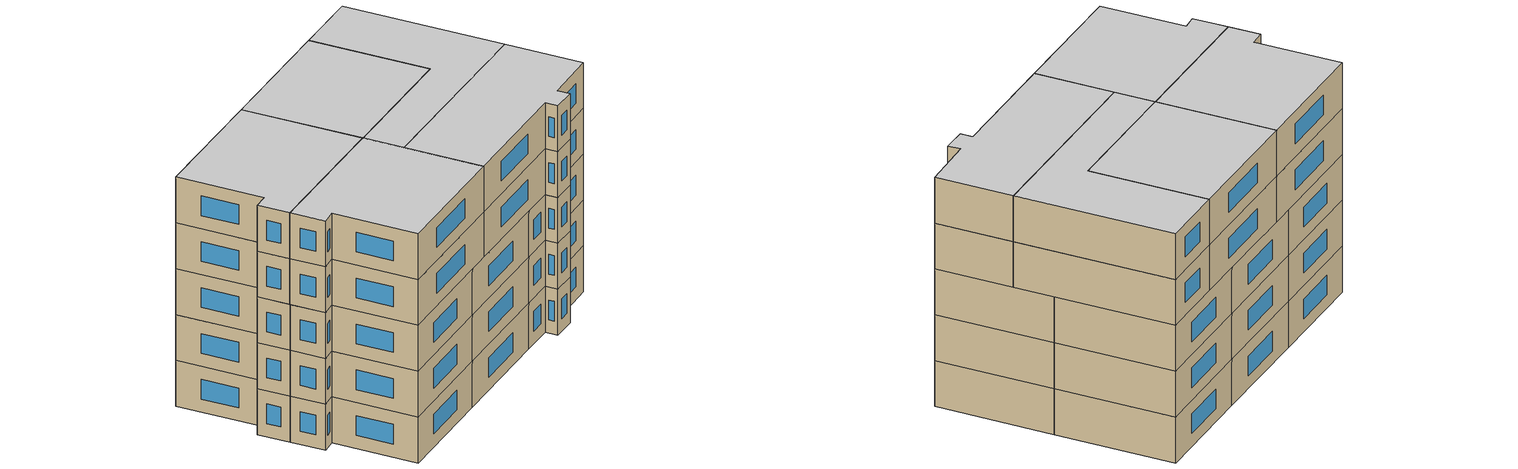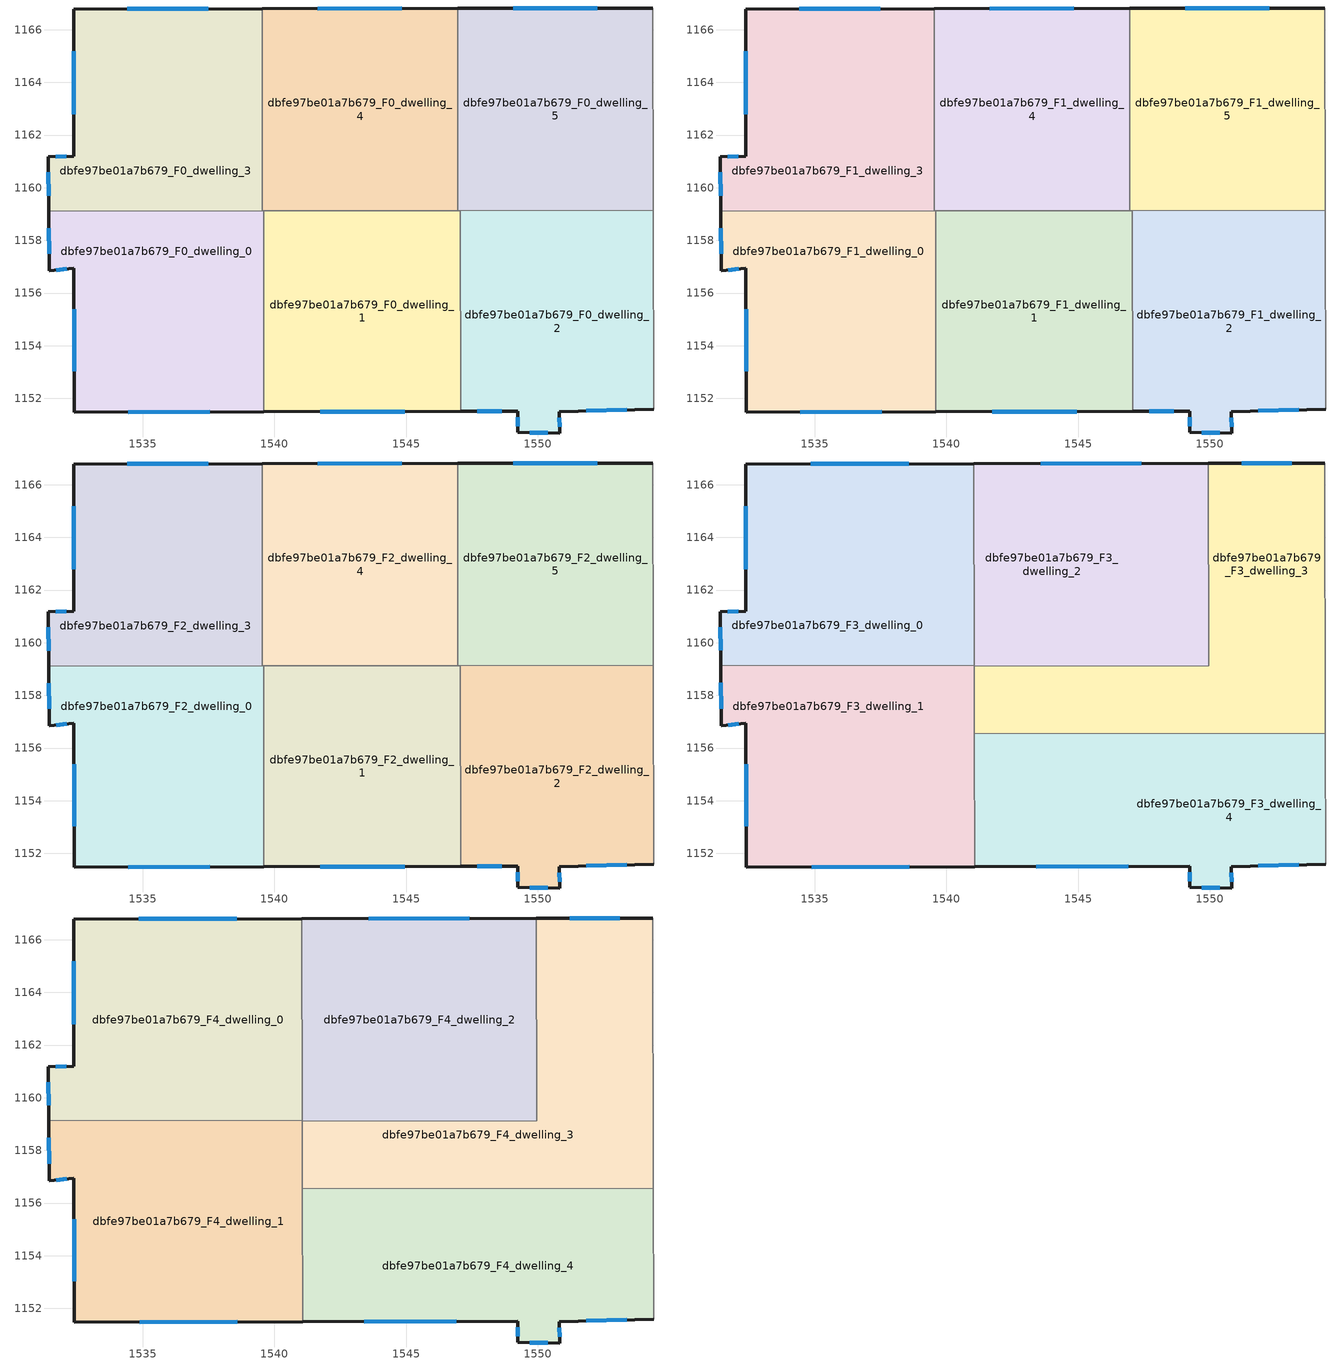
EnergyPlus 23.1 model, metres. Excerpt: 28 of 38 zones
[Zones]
dbfe97be01a7b679_F0_dwelling_0
 floor ground (EU_floor_Construction): 1539.59,1159.12 1539.6,1151.49 1532.41,1151.48 1532.4,1156.94 1531.46,1156.85 1531.44,1159.1 z0
 wall outside (EU_wall_Construction): 1531.44,1159.1 1531.46,1156.85 1532.4,1156.94 1532.41,1151.48 1539.6,1151.49 z0:3
 wall to dbfe97be01a7b679_F0_dwelling_1 (EU_wall_Construction): 1539.6,1151.49 1539.59,1159.12 z0:3
 wall to dbfe97be01a7b679_F0_dwelling_3 (EU_wall_Construction): 1539.55,1159.12 1531.44,1159.1 z0:3
 wall to dbfe97be01a7b679_F0_dwelling_4 (EU_wall_Construction): 1539.59,1159.12 1539.55,1159.12 z0:3
 window (EU_Window_Construction): 1531.45,1158.46 1531.46,1157.49 / 1534.46,1151.48 1537.55,1151.49 / 1532.4,1155.38 1532.4,1153.04 / 1531.73,1156.88 1532.13,1156.91 z0.86:2.14
dbfe97be01a7b679_F0_dwelling_1
 floor ground (EU_floor_Construction): 1547.07,1159.13 1547.08,1151.51 1539.6,1151.49 1539.59,1159.12 z0
 wall outside (EU_wall_Construction): 1539.6,1151.49 1547.08,1151.51 z0:3
 wall to dbfe97be01a7b679_F0_dwelling_2 (EU_wall_Construction): 1547.08,1151.51 1547.07,1159.13 z0:3
 wall to dbfe97be01a7b679_F0_dwelling_4 (EU_wall_Construction): 1546.97,1159.13 1539.59,1159.12 z0:3
 wall to dbfe97be01a7b679_F0_dwelling_5 (EU_wall_Construction): 1547.07,1159.13 1546.97,1159.13 z0:3
 window (EU_Window_Construction): 1541.74,1151.5 1544.94,1151.5 z0.86:2.14
dbfe97be01a7b679_F0_dwelling_2
 floor ground (EU_floor_Construction): 1554.39,1159.14 1554.4,1151.59 1550.81,1151.5 1550.83,1150.69 1549.25,1150.71 1549.24,1151.51 1547.08,1151.51 1547.07,1159.13 z0
 wall outside (EU_wall_Construction): 1547.08,1151.51 1549.24,1151.51 1549.25,1150.71 1550.83,1150.69 1550.81,1151.5 1554.4,1151.59 z0:3
 wall adiabatic (EU_wall_Construction): 1554.4,1151.59 1554.39,1159.14 z0:3
 wall to dbfe97be01a7b679_F0_dwelling_5 (EU_wall_Construction): 1554.39,1159.14 1547.07,1159.13 z0:3
 window (EU_Window_Construction): 1549.25,1151.29 1549.25,1150.94 / 1547.7,1151.51 1548.63,1151.51 / 1551.83,1151.53 1553.37,1151.57 / 1550.83,1150.92 1550.82,1151.27 / 1549.7,1150.71 1550.38,1150.7 z0.86:2.14
dbfe97be01a7b679_F0_dwelling_3
 floor ground (EU_floor_Construction): 1539.54,1166.79 1539.55,1159.12 1531.44,1159.1 1531.42,1161.17 1532.39,1161.2 1532.38,1166.78 z0
 wall outside (EU_wall_Construction): 1539.54,1166.79 1532.38,1166.78 1532.39,1161.2 1531.42,1161.17 1531.44,1159.1 z0:3
 wall to dbfe97be01a7b679_F0_dwelling_4 (EU_wall_Construction): 1539.55,1159.12 1539.54,1166.79 z0:3
 window (EU_Window_Construction): 1532.38,1165.19 1532.39,1162.79 / 1537.49,1166.79 1534.42,1166.78 / 1531.43,1160.58 1531.43,1159.69 / 1532.11,1161.19 1531.7,1161.18 z0.86:2.14
dbfe97be01a7b679_F0_dwelling_4
 floor ground (EU_floor_Construction): 1546.96,1166.81 1546.97,1159.13 1539.55,1159.12 1539.54,1166.79 z0
 wall outside (EU_wall_Construction): 1546.96,1166.81 1539.54,1166.79 z0:3
 wall to dbfe97be01a7b679_F0_dwelling_5 (EU_wall_Construction): 1546.97,1159.13 1546.96,1166.81 z0:3
 window (EU_Window_Construction): 1544.84,1166.8 1541.66,1166.8 z0.86:2.14
dbfe97be01a7b679_F0_dwelling_5
 floor ground (EU_floor_Construction): 1554.37,1166.82 1554.39,1159.14 1546.97,1159.13 1546.96,1166.81 z0
 wall outside (EU_wall_Construction): 1554.37,1166.82 1546.96,1166.81 z0:3
 wall adiabatic (EU_wall_Construction): 1554.39,1159.14 1554.37,1166.82 z0:3
 window (EU_Window_Construction): 1552.25,1166.82 1549.07,1166.81 z0.86:2.14
dbfe97be01a7b679_F1_dwelling_0
 floor to dbfe97be01a7b679_F0_dwelling_0 (EU_floor_Construction): 1539.59,1159.12 1539.6,1151.49 1532.41,1151.48 1532.4,1156.94 1531.46,1156.85 1531.44,1159.1 z3
 wall outside (EU_wall_Construction): 1531.44,1159.1 1531.46,1156.85 1532.4,1156.94 1532.41,1151.48 1539.6,1151.49 z3:6
 wall to dbfe97be01a7b679_F1_dwelling_1 (EU_wall_Construction): 1539.6,1151.49 1539.59,1159.12 z3:6
 wall to dbfe97be01a7b679_F1_dwelling_3 (EU_wall_Construction): 1539.55,1159.12 1531.44,1159.1 z3:6
 wall to dbfe97be01a7b679_F1_dwelling_4 (EU_wall_Construction): 1539.59,1159.12 1539.55,1159.12 z3:6
 window (EU_Window_Construction): 1531.45,1158.46 1531.46,1157.49 / 1534.46,1151.48 1537.55,1151.49 / 1532.4,1155.38 1532.4,1153.04 / 1531.73,1156.88 1532.13,1156.91 z3.86:5.14
dbfe97be01a7b679_F1_dwelling_1
 floor to dbfe97be01a7b679_F0_dwelling_1 (EU_floor_Construction): 1547.07,1159.13 1547.08,1151.51 1539.6,1151.49 1539.59,1159.12 z3
 wall outside (EU_wall_Construction): 1539.6,1151.49 1547.08,1151.51 z3:6
 wall to dbfe97be01a7b679_F1_dwelling_2 (EU_wall_Construction): 1547.08,1151.51 1547.07,1159.13 z3:6
 wall to dbfe97be01a7b679_F1_dwelling_4 (EU_wall_Construction): 1546.97,1159.13 1539.59,1159.12 z3:6
 wall to dbfe97be01a7b679_F1_dwelling_5 (EU_wall_Construction): 1547.07,1159.13 1546.97,1159.13 z3:6
 window (EU_Window_Construction): 1541.74,1151.5 1544.94,1151.5 z3.86:5.14
dbfe97be01a7b679_F1_dwelling_2
 floor to dbfe97be01a7b679_F0_dwelling_2 (EU_floor_Construction): 1554.39,1159.14 1554.4,1151.59 1550.81,1151.5 1550.83,1150.69 1549.25,1150.71 1549.24,1151.51 1547.08,1151.51 1547.07,1159.13 z3
 wall outside (EU_wall_Construction): 1547.08,1151.51 1549.24,1151.51 1549.25,1150.71 1550.83,1150.69 1550.81,1151.5 1554.4,1151.59 z3:6
 wall adiabatic (EU_wall_Construction): 1554.4,1151.59 1554.39,1159.14 z3:6
 wall to dbfe97be01a7b679_F1_dwelling_5 (EU_wall_Construction): 1554.39,1159.14 1547.07,1159.13 z3:6
 window (EU_Window_Construction): 1549.25,1151.29 1549.25,1150.94 / 1547.7,1151.51 1548.63,1151.51 / 1551.83,1151.53 1553.37,1151.57 / 1550.83,1150.92 1550.82,1151.27 / 1549.7,1150.71 1550.38,1150.7 z3.86:5.14
dbfe97be01a7b679_F1_dwelling_3
 floor to dbfe97be01a7b679_F0_dwelling_3 (EU_floor_Construction): 1539.54,1166.79 1539.55,1159.12 1531.44,1159.1 1531.42,1161.17 1532.39,1161.2 1532.38,1166.78 z3
 wall outside (EU_wall_Construction): 1539.54,1166.79 1532.38,1166.78 1532.39,1161.2 1531.42,1161.17 1531.44,1159.1 z3:6
 wall to dbfe97be01a7b679_F1_dwelling_4 (EU_wall_Construction): 1539.55,1159.12 1539.54,1166.79 z3:6
 window (EU_Window_Construction): 1532.38,1165.19 1532.39,1162.79 / 1537.49,1166.79 1534.42,1166.78 / 1531.43,1160.58 1531.43,1159.69 / 1532.11,1161.19 1531.7,1161.18 z3.86:5.14
dbfe97be01a7b679_F1_dwelling_4
 floor to dbfe97be01a7b679_F0_dwelling_4 (EU_floor_Construction): 1546.96,1166.81 1546.97,1159.13 1539.55,1159.12 1539.54,1166.79 z3
 wall outside (EU_wall_Construction): 1546.96,1166.81 1539.54,1166.79 z3:6
 wall to dbfe97be01a7b679_F1_dwelling_5 (EU_wall_Construction): 1546.97,1159.13 1546.96,1166.81 z3:6
 window (EU_Window_Construction): 1544.84,1166.8 1541.66,1166.8 z3.86:5.14
dbfe97be01a7b679_F1_dwelling_5
 floor to dbfe97be01a7b679_F0_dwelling_5 (EU_floor_Construction): 1554.37,1166.82 1554.39,1159.14 1546.97,1159.13 1546.96,1166.81 z3
 wall outside (EU_wall_Construction): 1554.37,1166.82 1546.96,1166.81 z3:6
 wall adiabatic (EU_wall_Construction): 1554.39,1159.14 1554.37,1166.82 z3:6
 window (EU_Window_Construction): 1552.25,1166.82 1549.07,1166.81 z3.86:5.14
dbfe97be01a7b679_F2_dwelling_0
 floor to dbfe97be01a7b679_F1_dwelling_0 (EU_floor_Construction): 1539.59,1159.12 1539.6,1151.49 1532.41,1151.48 1532.4,1156.94 1531.46,1156.85 1531.44,1159.1 z6
 wall outside (EU_wall_Construction): 1531.44,1159.1 1531.46,1156.85 1532.4,1156.94 1532.41,1151.48 1539.6,1151.49 z6:9
 wall to dbfe97be01a7b679_F2_dwelling_1 (EU_wall_Construction): 1539.6,1151.49 1539.59,1159.12 z6:9
 wall to dbfe97be01a7b679_F2_dwelling_3 (EU_wall_Construction): 1539.55,1159.12 1531.44,1159.1 z6:9
 wall to dbfe97be01a7b679_F2_dwelling_4 (EU_wall_Construction): 1539.59,1159.12 1539.55,1159.12 z6:9
 window (EU_Window_Construction): 1531.45,1158.46 1531.46,1157.49 / 1534.46,1151.48 1537.55,1151.49 / 1532.4,1155.38 1532.4,1153.04 / 1531.73,1156.88 1532.13,1156.91 z6.86:8.14
dbfe97be01a7b679_F2_dwelling_1
 floor to dbfe97be01a7b679_F1_dwelling_1 (EU_floor_Construction): 1547.07,1159.13 1547.08,1151.51 1539.6,1151.49 1539.59,1159.12 z6
 wall outside (EU_wall_Construction): 1539.6,1151.49 1547.08,1151.51 z6:9
 wall to dbfe97be01a7b679_F2_dwelling_2 (EU_wall_Construction): 1547.08,1151.51 1547.07,1159.13 z6:9
 wall to dbfe97be01a7b679_F2_dwelling_4 (EU_wall_Construction): 1546.97,1159.13 1539.59,1159.12 z6:9
 wall to dbfe97be01a7b679_F2_dwelling_5 (EU_wall_Construction): 1547.07,1159.13 1546.97,1159.13 z6:9
 window (EU_Window_Construction): 1541.74,1151.5 1544.94,1151.5 z6.86:8.14
dbfe97be01a7b679_F2_dwelling_2
 floor to dbfe97be01a7b679_F1_dwelling_2 (EU_floor_Construction): 1554.39,1159.14 1554.4,1151.59 1550.81,1151.5 1550.83,1150.69 1549.25,1150.71 1549.24,1151.51 1547.08,1151.51 1547.07,1159.13 z6
 wall outside (EU_wall_Construction): 1547.08,1151.51 1549.24,1151.51 1549.25,1150.71 1550.83,1150.69 1550.81,1151.5 1554.4,1151.59 z6:9
 wall adiabatic (EU_wall_Construction): 1554.4,1151.59 1554.39,1159.14 z6:9
 wall to dbfe97be01a7b679_F2_dwelling_5 (EU_wall_Construction): 1554.39,1159.14 1547.07,1159.13 z6:9
 window (EU_Window_Construction): 1549.25,1151.29 1549.25,1150.94 / 1547.7,1151.51 1548.63,1151.51 / 1551.83,1151.53 1553.37,1151.57 / 1550.83,1150.92 1550.82,1151.27 / 1549.7,1150.71 1550.38,1150.7 z6.86:8.14
dbfe97be01a7b679_F2_dwelling_3
 floor to dbfe97be01a7b679_F1_dwelling_3 (EU_floor_Construction): 1539.54,1166.79 1539.55,1159.12 1531.44,1159.1 1531.42,1161.17 1532.39,1161.2 1532.38,1166.78 z6
 wall outside (EU_wall_Construction): 1539.54,1166.79 1532.38,1166.78 1532.39,1161.2 1531.42,1161.17 1531.44,1159.1 z6:9
 wall to dbfe97be01a7b679_F2_dwelling_4 (EU_wall_Construction): 1539.55,1159.12 1539.54,1166.79 z6:9
 window (EU_Window_Construction): 1532.38,1165.19 1532.39,1162.79 / 1537.49,1166.79 1534.42,1166.78 / 1531.43,1160.58 1531.43,1159.69 / 1532.11,1161.19 1531.7,1161.18 z6.86:8.14
dbfe97be01a7b679_F2_dwelling_4
 floor to dbfe97be01a7b679_F1_dwelling_4 (EU_floor_Construction): 1546.96,1166.81 1546.97,1159.13 1539.55,1159.12 1539.54,1166.79 z6
 wall outside (EU_wall_Construction): 1546.96,1166.81 1539.54,1166.79 z6:9
 wall to dbfe97be01a7b679_F2_dwelling_5 (EU_wall_Construction): 1546.97,1159.13 1546.96,1166.81 z6:9
 window (EU_Window_Construction): 1544.84,1166.8 1541.66,1166.8 z6.86:8.14
 ceiling adiabatic (EU_roof_Construction): 1541.06,1159.14 1541.05,1166.8 1539.54,1166.79 1539.55,1159.14 z9
dbfe97be01a7b679_F2_dwelling_5
 floor to dbfe97be01a7b679_F1_dwelling_5 (EU_floor_Construction): 1554.37,1166.82 1554.39,1159.14 1546.97,1159.13 1546.96,1166.81 z6
 wall outside (EU_wall_Construction): 1554.37,1166.82 1546.96,1166.81 z6:9
 wall adiabatic (EU_wall_Construction): 1554.39,1159.14 1554.37,1166.82 z6:9
 window (EU_Window_Construction): 1552.25,1166.82 1549.07,1166.81 z6.86:8.14
dbfe97be01a7b679_F3_dwelling_0
 floor to dbfe97be01a7b679_F2_dwelling_3 (EU_floor_Construction): 1539.54,1166.79 1539.55,1159.14 1531.44,1159.12 1531.42,1161.17 1532.39,1161.2 1532.38,1166.78 z9
 floor adiabatic (EU_floor_Construction): 1541.05,1166.8 1541.06,1159.14 1539.55,1159.14 1539.54,1166.79 z9
 wall outside (EU_wall_Construction): 1541.05,1166.8 1532.38,1166.78 1532.39,1161.2 1531.42,1161.17 1531.44,1159.12 z9:12
 wall to dbfe97be01a7b679_F3_dwelling_1 (EU_wall_Construction): 1531.44,1159.12 1541.06,1159.14 z9:12
 wall to dbfe97be01a7b679_F3_dwelling_2 (EU_wall_Construction): 1541.06,1159.14 1541.05,1166.8 z9:12
 window (EU_Window_Construction): 1532.38,1165.19 1532.39,1162.79 / 1538.57,1166.79 1534.85,1166.79 / 1531.43,1160.58 1531.43,1159.71 / 1532.11,1161.19 1531.7,1161.18 z9.86:11.14
dbfe97be01a7b679_F3_dwelling_1
 floor to dbfe97be01a7b679_F2_dwelling_0 (EU_floor_Construction): 1539.59,1159.12 1539.6,1151.49 1532.41,1151.48 1532.4,1156.94 1531.46,1156.85 1531.44,1159.1 z9
 floor to dbfe97be01a7b679_F2_dwelling_1 (EU_floor_Construction): 1541.06,1159.12 1541.07,1151.5 1539.6,1151.49 1539.59,1159.12 z9
 floor to dbfe97be01a7b679_F2_dwelling_3 (EU_floor_Construction): 1539.55,1159.14 1539.55,1159.12 1531.44,1159.1 1531.44,1159.12 z9
 floor to dbfe97be01a7b679_F2_dwelling_4 (EU_floor_Construction): 1541.06,1159.14 1541.06,1159.12 1539.55,1159.12 1539.55,1159.14 z9
 wall outside (EU_wall_Construction): 1531.44,1159.12 1531.46,1156.85 1532.4,1156.94 1532.41,1151.48 1541.07,1151.5 z9:12
 wall to dbfe97be01a7b679_F3_dwelling_4 (EU_wall_Construction): 1541.07,1151.5 1541.06,1156.54 z9:12
 wall to dbfe97be01a7b679_F3_dwelling_3 (EU_wall_Construction): 1541.06,1156.54 1541.06,1159.11 z9:12
 wall to dbfe97be01a7b679_F3_dwelling_2 (EU_wall_Construction): 1541.06,1159.11 1541.06,1159.14 z9:12
 window (EU_Window_Construction): 1534.88,1151.48 1538.6,1151.49 / 1532.4,1155.38 1532.4,1153.04 / 1531.73,1156.88 1532.13,1156.91 / 1531.45,1158.47 1531.46,1157.5 z9.86:11.14
dbfe97be01a7b679_F3_dwelling_2
 floor to dbfe97be01a7b679_F2_dwelling_4 (EU_floor_Construction): 1546.96,1166.81 1546.97,1159.13 1541.06,1159.12 1541.05,1166.8 z9
 floor to dbfe97be01a7b679_F2_dwelling_5 (EU_floor_Construction): 1549.94,1166.81 1549.96,1159.13 1546.97,1159.13 1546.96,1166.81 z9
 wall outside (EU_wall_Construction): 1549.94,1166.81 1541.05,1166.8 z9:12
 wall to dbfe97be01a7b679_F3_dwelling_3 (EU_wall_Construction): 1541.06,1159.11 1549.96,1159.13 1549.94,1166.81 z9:12
 window (EU_Window_Construction): 1547.4,1166.81 1543.59,1166.8 z9.86:11.14
dbfe97be01a7b679_F3_dwelling_3
 floor to dbfe97be01a7b679_F2_dwelling_5 (EU_floor_Construction): 1554.37,1166.82 1554.39,1159.14 1549.96,1159.13 1549.94,1166.81 z9
 floor to dbfe97be01a7b679_F2_dwelling_2 (EU_floor_Construction): 1554.39,1159.14 1554.39,1156.56 1547.07,1156.55 1547.07,1159.13 z9
 floor to dbfe97be01a7b679_F2_dwelling_1 (EU_floor_Construction): 1547.07,1159.13 1547.07,1156.55 1541.07,1156.54 1541.06,1159.11 z9
 wall outside (EU_wall_Construction): 1554.37,1166.82 1549.94,1166.81 z9:12
 wall adiabatic (EU_wall_Construction): 1554.39,1156.56 1554.37,1166.82 z9:12
 wall to dbfe97be01a7b679_F3_dwelling_4 (EU_wall_Construction): 1541.07,1156.54 1554.39,1156.56 z9:12
 window (EU_Window_Construction): 1553.11,1166.82 1551.21,1166.82 z9.86:11.14
dbfe97be01a7b679_F3_dwelling_4
 floor to dbfe97be01a7b679_F2_dwelling_1 (EU_floor_Construction): 1547.07,1156.55 1547.08,1151.51 1541.07,1151.5 1541.07,1156.54 z9
 floor to dbfe97be01a7b679_F2_dwelling_2 (EU_floor_Construction): 1554.39,1156.56 1554.4,1151.59 1550.81,1151.5 1550.83,1150.69 1549.25,1150.71 1549.24,1151.51 1547.08,1151.51 1547.07,1156.55 z9
 wall outside (EU_wall_Construction): 1541.07,1151.5 1549.24,1151.51 1549.25,1150.71 1550.83,1150.69 1550.81,1151.5 1554.4,1151.59 z9:12
 wall adiabatic (EU_wall_Construction): 1554.4,1151.59 1554.39,1156.56 z9:12
 window (EU_Window_Construction): 1551.83,1151.53 1553.37,1151.57 / 1550.83,1150.92 1550.82,1151.27 / 1549.7,1150.71 1550.38,1150.7 / 1549.25,1151.29 1549.25,1150.94 / 1543.41,1151.5 1546.91,1151.51 z9.86:11.14
dbfe97be01a7b679_F4_dwelling_0
 floor to dbfe97be01a7b679_F3_dwelling_0 (EU_floor_Construction): 1541.05,1166.8 1541.06,1159.14 1531.44,1159.12 1531.42,1161.17 1532.39,1161.2 1532.38,1166.78 z12
 wall outside (EU_wall_Construction): 1541.05,1166.8 1532.38,1166.78 1532.39,1161.2 1531.42,1161.17 1531.44,1159.12 z12:15
 wall to dbfe97be01a7b679_F4_dwelling_1 (EU_wall_Construction): 1531.44,1159.12 1541.06,1159.14 z12:15
 wall to dbfe97be01a7b679_F4_dwelling_2 (EU_wall_Construction): 1541.06,1159.14 1541.05,1166.8 z12:15
 window (EU_Window_Construction): 1532.38,1165.19 1532.39,1162.79 / 1538.57,1166.79 1534.85,1166.79 / 1531.43,1160.58 1531.43,1159.71 / 1532.11,1161.19 1531.7,1161.18 z12.86:14.14
 ceiling to dbfe97be01a7b679_F5_dwelling_0 (EU_floor_Construction): 1541.06,1159.14 1541.05,1166.8 1532.38,1166.78 1532.39,1161.2 1531.42,1161.17 1531.44,1159.12 z15
dbfe97be01a7b679_F4_dwelling_1
 floor to dbfe97be01a7b679_F3_dwelling_1 (EU_floor_Construction): 1541.06,1159.14 1541.07,1151.5 1532.41,1151.48 1532.4,1156.94 1531.46,1156.85 1531.44,1159.12 z12
 wall outside (EU_wall_Construction): 1531.44,1159.12 1531.46,1156.85 1532.4,1156.94 1532.41,1151.48 1541.07,1151.5 z12:15
 wall to dbfe97be01a7b679_F4_dwelling_4 (EU_wall_Construction): 1541.07,1151.5 1541.06,1156.54 z12:15
 wall to dbfe97be01a7b679_F4_dwelling_3 (EU_wall_Construction): 1541.06,1156.54 1541.06,1159.11 z12:15
 wall to dbfe97be01a7b679_F4_dwelling_2 (EU_wall_Construction): 1541.06,1159.11 1541.06,1159.14 z12:15
 window (EU_Window_Construction): 1534.88,1151.48 1538.6,1151.49 / 1532.4,1155.38 1532.4,1153.04 / 1531.73,1156.88 1532.13,1156.91 / 1531.45,1158.47 1531.46,1157.5 z12.86:14.14
 ceiling to dbfe97be01a7b679_F5_dwelling_1 (EU_floor_Construction): 1541.07,1151.5 1541.06,1159.14 1531.44,1159.12 1531.46,1156.85 1532.4,1156.94 1532.41,1151.48 z15
dbfe97be01a7b679_F4_dwelling_2
 floor to dbfe97be01a7b679_F3_dwelling_2 (EU_floor_Construction): 1549.94,1166.81 1549.96,1159.13 1541.06,1159.11 1541.05,1166.8 z12
 wall outside (EU_wall_Construction): 1549.94,1166.81 1541.05,1166.8 z12:15
 wall to dbfe97be01a7b679_F4_dwelling_3 (EU_wall_Construction): 1541.06,1159.11 1549.96,1159.13 1549.94,1166.81 z12:15
 window (EU_Window_Construction): 1547.4,1166.81 1543.59,1166.8 z12.86:14.14
 ceiling to dbfe97be01a7b679_F5_dwelling_2 (EU_floor_Construction): 1549.96,1159.13 1549.94,1166.81 1541.05,1166.8 1541.06,1159.11 z15
dbfe97be01a7b679_F4_dwelling_3
 floor to dbfe97be01a7b679_F3_dwelling_3 (EU_floor_Construction): 1554.37,1166.82 1554.39,1156.56 1541.07,1156.54 1541.06,1159.11 1549.96,1159.13 1549.94,1166.81 z12
 wall outside (EU_wall_Construction): 1554.37,1166.82 1549.94,1166.81 z12:15
 wall adiabatic (EU_wall_Construction): 1554.39,1156.56 1554.37,1166.82 z12:15
 wall to dbfe97be01a7b679_F4_dwelling_4 (EU_wall_Construction): 1541.07,1156.54 1554.39,1156.56 z12:15
 window (EU_Window_Construction): 1553.11,1166.82 1551.21,1166.82 z12.86:14.14
 ceiling to dbfe97be01a7b679_F5_dwelling_3 (EU_floor_Construction): 1554.39,1156.56 1554.37,1166.82 1549.94,1166.81 1549.96,1159.13 1541.06,1159.11 1541.07,1156.54 z15
dbfe97be01a7b679_F4_dwelling_4
 floor to dbfe97be01a7b679_F3_dwelling_4 (EU_floor_Construction): 1554.39,1156.56 1554.4,1151.59 1550.81,1151.5 1550.83,1150.69 1549.25,1150.71 1549.24,1151.51 1541.07,1151.5 1541.07,1156.54 z12
 wall outside (EU_wall_Construction): 1541.07,1151.5 1549.24,1151.51 1549.25,1150.71 1550.83,1150.69 1550.81,1151.5 1554.4,1151.59 z12:15
 wall adiabatic (EU_wall_Construction): 1554.4,1151.59 1554.39,1156.56 z12:15
 window (EU_Window_Construction): 1551.83,1151.53 1553.37,1151.57 / 1550.83,1150.92 1550.82,1151.27 / 1549.7,1150.71 1550.38,1150.7 / 1549.25,1151.29 1549.25,1150.94 / 1543.41,1151.5 1546.91,1151.51 z12.86:14.14
 ceiling to dbfe97be01a7b679_F5_dwelling_4 (EU_floor_Construction): 1554.4,1151.59 1554.39,1156.56 1541.07,1156.54 1541.07,1151.5 1549.24,1151.51 1549.25,1150.71 1550.83,1150.69 1550.81,1151.5 z15
[Building]
EU S2 Campaign: North Axis=0; Terrain=City; Solar Distribution=FullExterior
[Site:Location]
Helsinki-Vantaa.AP: Latitude=60.317; Longitude=24.963; Time Zone=2; Elevation=54.6
[SizingPeriod:WeatherFileDays]
AnnualSizingPeriod: Begin Month=1; Begin Day of Month=1; End Month=12; End Day of Month=31; Day of Week for Start Day=Monday; Use Weather File Daylight Saving Period=No; Use Weather File Rain and Snow Indicators=No
[MATERIAL]
EU_InternalMass_Material: Roughness=MediumRough; Thickness=0.1; Conductivity=1; Density=1800; Specific Heat=900; Thermal Absorptance=0.9; Solar Absorptance=0.7; Visible Absorptance=0.7
[MATERIAL:NOMASS] Roughness=MediumRough; Thermal Absorptance=0.9; Solar Absorptance=0.7; Visible Absorptance=0.7
Name | Thermal Resistance
EU_wall_NoMass | 1.10183
EU_roof_NoMass; EU_floor_NoMass | 1.70606
[WINDOWMATERIAL:SIMPLEGLAZINGSYSTEM]
EU_Window_SimpleGlazing: UFactor=3.11035; Solar Heat Gain Coefficient=0.8; Visible Transmittance=0.8
[CONSTRUCTION]
EU_wall_Construction: EU_wall_NoMass
EU_roof_Construction: EU_roof_NoMass
EU_floor_Construction: EU_floor_NoMass
EU_Window_Construction: EU_Window_SimpleGlazing
EU_InternalMass_Construction: EU_InternalMass_Material
[ZONE] Type=1; Multiplier=1; Ceiling Height=autocalculate; Floor Area=autocalculate; Part of Total Floor Area=Yes
Name | Volume
dbfe97be01a7b679_F0_dwelling_0; dbfe97be01a7b679_F1_dwelling_0; dbfe97be01a7b679_F2_dwelling_0 | 170.897
dbfe97be01a7b679_F3_dwelling_0; dbfe97be01a7b679_F4_dwelling_0 | 205.065
dbfe97be01a7b679_F0_dwelling_1; dbfe97be01a7b679_F1_dwelling_1; dbfe97be01a7b679_F2_dwelling_1 | 170.913
dbfe97be01a7b679_F3_dwelling_1; dbfe97be01a7b679_F4_dwelling_1 | 205.075
dbfe97be01a7b679_F0_dwelling_2; dbfe97be01a7b679_F1_dwelling_2; dbfe97be01a7b679_F2_dwelling_2 | 170.894
dbfe97be01a7b679_F3_dwelling_2; dbfe97be01a7b679_F4_dwelling_2 | 205.077
dbfe97be01a7b679_F0_dwelling_3; dbfe97be01a7b679_F1_dwelling_3; dbfe97be01a7b679_F2_dwelling_3 | 170.875
dbfe97be01a7b679_F3_dwelling_3; dbfe97be01a7b679_F4_dwelling_3 | 205.052
dbfe97be01a7b679_F0_dwelling_4; dbfe97be01a7b679_F1_dwelling_4; dbfe97be01a7b679_F2_dwelling_4 | 170.9
dbfe97be01a7b679_F3_dwelling_4; dbfe97be01a7b679_F4_dwelling_4 | 205.068
dbfe97be01a7b679_F0_dwelling_5; dbfe97be01a7b679_F1_dwelling_5; dbfe97be01a7b679_F2_dwelling_5 | 170.878
[INTERNALMASS] Construction=EU_InternalMass_Construction
Name | Zone or ZoneList | Surface Area
dbfe97be01a7b679_F0_dwelling_0_EU_InternalMass | dbfe97be01a7b679_F0_dwelling_0 | 56.9661
dbfe97be01a7b679_F0_dwelling_1_EU_InternalMass | dbfe97be01a7b679_F0_dwelling_1 | 56.9709
dbfe97be01a7b679_F0_dwelling_2_EU_InternalMass | dbfe97be01a7b679_F0_dwelling_2 | 56.9648
dbfe97be01a7b679_F0_dwelling_3_EU_InternalMass | dbfe97be01a7b679_F0_dwelling_3 | 56.9584
dbfe97be01a7b679_F0_dwelling_4_EU_InternalMass | dbfe97be01a7b679_F0_dwelling_4 | 56.967
dbfe97be01a7b679_F0_dwelling_5_EU_InternalMass | dbfe97be01a7b679_F0_dwelling_5 | 56.9593
dbfe97be01a7b679_F1_dwelling_0_EU_InternalMass | dbfe97be01a7b679_F1_dwelling_0 | 56.9661
dbfe97be01a7b679_F1_dwelling_1_EU_InternalMass | dbfe97be01a7b679_F1_dwelling_1 | 56.9709
dbfe97be01a7b679_F1_dwelling_2_EU_InternalMass | dbfe97be01a7b679_F1_dwelling_2 | 56.9648
dbfe97be01a7b679_F1_dwelling_3_EU_InternalMass | dbfe97be01a7b679_F1_dwelling_3 | 56.9584
dbfe97be01a7b679_F1_dwelling_4_EU_InternalMass | dbfe97be01a7b679_F1_dwelling_4 | 56.967
dbfe97be01a7b679_F1_dwelling_5_EU_InternalMass | dbfe97be01a7b679_F1_dwelling_5 | 56.9593
dbfe97be01a7b679_F2_dwelling_0_EU_InternalMass | dbfe97be01a7b679_F2_dwelling_0 | 56.9661
dbfe97be01a7b679_F2_dwelling_1_EU_InternalMass | dbfe97be01a7b679_F2_dwelling_1 | 56.9709
dbfe97be01a7b679_F2_dwelling_2_EU_InternalMass | dbfe97be01a7b679_F2_dwelling_2 | 56.9648
dbfe97be01a7b679_F2_dwelling_3_EU_InternalMass | dbfe97be01a7b679_F2_dwelling_3 | 56.9584
dbfe97be01a7b679_F2_dwelling_4_EU_InternalMass | dbfe97be01a7b679_F2_dwelling_4 | 56.967
dbfe97be01a7b679_F2_dwelling_5_EU_InternalMass | dbfe97be01a7b679_F2_dwelling_5 | 56.9593
dbfe97be01a7b679_F3_dwelling_0_EU_InternalMass | dbfe97be01a7b679_F3_dwelling_0 | 68.3561
dbfe97be01a7b679_F3_dwelling_1_EU_InternalMass | dbfe97be01a7b679_F3_dwelling_1 | 68.3594
dbfe97be01a7b679_F3_dwelling_2_EU_InternalMass | dbfe97be01a7b679_F3_dwelling_2 | 68.359
dbfe97be01a7b679_F3_dwelling_3_EU_InternalMass | dbfe97be01a7b679_F3_dwelling_3 | 68.3507
dbfe97be01a7b679_F3_dwelling_4_EU_InternalMass | dbfe97be01a7b679_F3_dwelling_4 | 68.3573
dbfe97be01a7b679_F4_dwelling_0_EU_InternalMass | dbfe97be01a7b679_F4_dwelling_0 | 68.3561
dbfe97be01a7b679_F4_dwelling_1_EU_InternalMass | dbfe97be01a7b679_F4_dwelling_1 | 68.3594
dbfe97be01a7b679_F4_dwelling_2_EU_InternalMass | dbfe97be01a7b679_F4_dwelling_2 | 68.359
dbfe97be01a7b679_F4_dwelling_3_EU_InternalMass | dbfe97be01a7b679_F4_dwelling_3 | 68.3507
dbfe97be01a7b679_F4_dwelling_4_EU_InternalMass | dbfe97be01a7b679_F4_dwelling_4 | 68.3573
[OTHEREQUIPMENT] Fuel Type=Electricity; Design Level Calculation Method=Watts/Area; Power per Zone Floor Area=1; Fraction Latent=0; Fraction Radiant=0; Fraction Lost=0; Carbon Dioxide Generation Rate=0; EndUse Subcategory=EU_Step8_InternalGains
Name | Zone or ZoneList or Space or SpaceList | Schedule
EU_Step8_InternalGain_dbfe97be01a7b679_F0_dwelling_0_f000 | dbfe97be01a7b679_F0_dwelling_0 | EU_Step8_GainSchedule_dbfe97be01a7b679_F0_dwelling_0_f000
EU_Step8_InternalGain_dbfe97be01a7b679_F0_dwelling_1_f000 | dbfe97be01a7b679_F0_dwelling_1 | EU_Step8_GainSchedule_dbfe97be01a7b679_F0_dwelling_1_f000
EU_Step8_InternalGain_dbfe97be01a7b679_F0_dwelling_2_f000 | dbfe97be01a7b679_F0_dwelling_2 | EU_Step8_GainSchedule_dbfe97be01a7b679_F0_dwelling_2_f000
EU_Step8_InternalGain_dbfe97be01a7b679_F0_dwelling_3_f000 | dbfe97be01a7b679_F0_dwelling_3 | EU_Step8_GainSchedule_dbfe97be01a7b679_F0_dwelling_3_f000
EU_Step8_InternalGain_dbfe97be01a7b679_F0_dwelling_4_f000 | dbfe97be01a7b679_F0_dwelling_4 | EU_Step8_GainSchedule_dbfe97be01a7b679_F0_dwelling_4_f000
EU_Step8_InternalGain_dbfe97be01a7b679_F0_dwelling_5_f000 | dbfe97be01a7b679_F0_dwelling_5 | EU_Step8_GainSchedule_dbfe97be01a7b679_F0_dwelling_5_f000
EU_Step8_InternalGain_dbfe97be01a7b679_F1_dwelling_0_f000 | dbfe97be01a7b679_F1_dwelling_0 | EU_Step8_GainSchedule_dbfe97be01a7b679_F1_dwelling_0_f000
EU_Step8_InternalGain_dbfe97be01a7b679_F1_dwelling_1_f000 | dbfe97be01a7b679_F1_dwelling_1 | EU_Step8_GainSchedule_dbfe97be01a7b679_F1_dwelling_1_f000
EU_Step8_InternalGain_dbfe97be01a7b679_F1_dwelling_2_f000 | dbfe97be01a7b679_F1_dwelling_2 | EU_Step8_GainSchedule_dbfe97be01a7b679_F1_dwelling_2_f000
EU_Step8_InternalGain_dbfe97be01a7b679_F1_dwelling_3_f000 | dbfe97be01a7b679_F1_dwelling_3 | EU_Step8_GainSchedule_dbfe97be01a7b679_F1_dwelling_3_f000
EU_Step8_InternalGain_dbfe97be01a7b679_F1_dwelling_4_f000 | dbfe97be01a7b679_F1_dwelling_4 | EU_Step8_GainSchedule_dbfe97be01a7b679_F1_dwelling_4_f000
EU_Step8_InternalGain_dbfe97be01a7b679_F1_dwelling_5_f000 | dbfe97be01a7b679_F1_dwelling_5 | EU_Step8_GainSchedule_dbfe97be01a7b679_F1_dwelling_5_f000
EU_Step8_InternalGain_dbfe97be01a7b679_F2_dwelling_0_f000 | dbfe97be01a7b679_F2_dwelling_0 | EU_Step8_GainSchedule_dbfe97be01a7b679_F2_dwelling_0_f000
EU_Step8_InternalGain_dbfe97be01a7b679_F2_dwelling_1_f000 | dbfe97be01a7b679_F2_dwelling_1 | EU_Step8_GainSchedule_dbfe97be01a7b679_F2_dwelling_1_f000
EU_Step8_InternalGain_dbfe97be01a7b679_F2_dwelling_2_f000 | dbfe97be01a7b679_F2_dwelling_2 | EU_Step8_GainSchedule_dbfe97be01a7b679_F2_dwelling_2_f000
EU_Step8_InternalGain_dbfe97be01a7b679_F2_dwelling_3_f000 | dbfe97be01a7b679_F2_dwelling_3 | EU_Step8_GainSchedule_dbfe97be01a7b679_F2_dwelling_3_f000
EU_Step8_InternalGain_dbfe97be01a7b679_F2_dwelling_4_f000 | dbfe97be01a7b679_F2_dwelling_4 | EU_Step8_GainSchedule_dbfe97be01a7b679_F2_dwelling_4_f000
EU_Step8_InternalGain_dbfe97be01a7b679_F2_dwelling_5_f000 | dbfe97be01a7b679_F2_dwelling_5 | EU_Step8_GainSchedule_dbfe97be01a7b679_F2_dwelling_5_f000
EU_Step8_InternalGain_dbfe97be01a7b679_F3_dwelling_0_f000 | dbfe97be01a7b679_F3_dwelling_0 | EU_Step8_GainSchedule_dbfe97be01a7b679_F3_dwelling_0_f000
EU_Step8_InternalGain_dbfe97be01a7b679_F3_dwelling_1_f000 | dbfe97be01a7b679_F3_dwelling_1 | EU_Step8_GainSchedule_dbfe97be01a7b679_F3_dwelling_1_f000
EU_Step8_InternalGain_dbfe97be01a7b679_F3_dwelling_2_f000 | dbfe97be01a7b679_F3_dwelling_2 | EU_Step8_GainSchedule_dbfe97be01a7b679_F3_dwelling_2_f000
EU_Step8_InternalGain_dbfe97be01a7b679_F3_dwelling_3_f000 | dbfe97be01a7b679_F3_dwelling_3 | EU_Step8_GainSchedule_dbfe97be01a7b679_F3_dwelling_3_f000
EU_Step8_InternalGain_dbfe97be01a7b679_F3_dwelling_4_f000 | dbfe97be01a7b679_F3_dwelling_4 | EU_Step8_GainSchedule_dbfe97be01a7b679_F3_dwelling_4_f000
EU_Step8_InternalGain_dbfe97be01a7b679_F4_dwelling_0_f000 | dbfe97be01a7b679_F4_dwelling_0 | EU_Step8_GainSchedule_dbfe97be01a7b679_F4_dwelling_0_f000
EU_Step8_InternalGain_dbfe97be01a7b679_F4_dwelling_1_f000 | dbfe97be01a7b679_F4_dwelling_1 | EU_Step8_GainSchedule_dbfe97be01a7b679_F4_dwelling_1_f000
EU_Step8_InternalGain_dbfe97be01a7b679_F4_dwelling_2_f000 | dbfe97be01a7b679_F4_dwelling_2 | EU_Step8_GainSchedule_dbfe97be01a7b679_F4_dwelling_2_f000
EU_Step8_InternalGain_dbfe97be01a7b679_F4_dwelling_3_f000 | dbfe97be01a7b679_F4_dwelling_3 | EU_Step8_GainSchedule_dbfe97be01a7b679_F4_dwelling_3_f000
EU_Step8_InternalGain_dbfe97be01a7b679_F4_dwelling_4_f000 | dbfe97be01a7b679_F4_dwelling_4 | EU_Step8_GainSchedule_dbfe97be01a7b679_F4_dwelling_4_f000
[ZONEVENTILATION:DESIGNFLOWRATE] Schedule=EU_AlwaysOn; Design Flow Rate Calculation Method=AirChanges/Hour; Air Changes per Hour=0.756316; Ventilation Type=Natural; Fan Pressure Rise=0; Fan Total Efficiency=1; Constant Term Coefficient=1; Temperature Term Coefficient=0; Velocity Term Coefficient=0; Velocity Squared Term Coefficient=0; Minimum Indoor Temperature=-100; Maximum Indoor Temperature=100; Delta Temperature=-100; Minimum Outdoor Temperature=-100; Maximum Outdoor Temperature=100; Maximum Wind Speed=40
Name | Zone or ZoneList or Space or SpaceList
EU_ConstantAir_dbfe97be01a7b679_F0_dwelling_0 | dbfe97be01a7b679_F0_dwelling_0
EU_ConstantAir_dbfe97be01a7b679_F0_dwelling_1 | dbfe97be01a7b679_F0_dwelling_1
EU_ConstantAir_dbfe97be01a7b679_F0_dwelling_2 | dbfe97be01a7b679_F0_dwelling_2
EU_ConstantAir_dbfe97be01a7b679_F0_dwelling_3 | dbfe97be01a7b679_F0_dwelling_3
EU_ConstantAir_dbfe97be01a7b679_F0_dwelling_4 | dbfe97be01a7b679_F0_dwelling_4
EU_ConstantAir_dbfe97be01a7b679_F0_dwelling_5 | dbfe97be01a7b679_F0_dwelling_5
EU_ConstantAir_dbfe97be01a7b679_F1_dwelling_0 | dbfe97be01a7b679_F1_dwelling_0
EU_ConstantAir_dbfe97be01a7b679_F1_dwelling_1 | dbfe97be01a7b679_F1_dwelling_1
EU_ConstantAir_dbfe97be01a7b679_F1_dwelling_2 | dbfe97be01a7b679_F1_dwelling_2
EU_ConstantAir_dbfe97be01a7b679_F1_dwelling_3 | dbfe97be01a7b679_F1_dwelling_3
EU_ConstantAir_dbfe97be01a7b679_F1_dwelling_4 | dbfe97be01a7b679_F1_dwelling_4
EU_ConstantAir_dbfe97be01a7b679_F1_dwelling_5 | dbfe97be01a7b679_F1_dwelling_5
EU_ConstantAir_dbfe97be01a7b679_F2_dwelling_0 | dbfe97be01a7b679_F2_dwelling_0
EU_ConstantAir_dbfe97be01a7b679_F2_dwelling_1 | dbfe97be01a7b679_F2_dwelling_1
EU_ConstantAir_dbfe97be01a7b679_F2_dwelling_2 | dbfe97be01a7b679_F2_dwelling_2
EU_ConstantAir_dbfe97be01a7b679_F2_dwelling_3 | dbfe97be01a7b679_F2_dwelling_3
EU_ConstantAir_dbfe97be01a7b679_F2_dwelling_4 | dbfe97be01a7b679_F2_dwelling_4
EU_ConstantAir_dbfe97be01a7b679_F2_dwelling_5 | dbfe97be01a7b679_F2_dwelling_5
EU_ConstantAir_dbfe97be01a7b679_F3_dwelling_0 | dbfe97be01a7b679_F3_dwelling_0
EU_ConstantAir_dbfe97be01a7b679_F3_dwelling_1 | dbfe97be01a7b679_F3_dwelling_1
EU_ConstantAir_dbfe97be01a7b679_F3_dwelling_2 | dbfe97be01a7b679_F3_dwelling_2
EU_ConstantAir_dbfe97be01a7b679_F3_dwelling_3 | dbfe97be01a7b679_F3_dwelling_3
EU_ConstantAir_dbfe97be01a7b679_F3_dwelling_4 | dbfe97be01a7b679_F3_dwelling_4
EU_ConstantAir_dbfe97be01a7b679_F4_dwelling_0 | dbfe97be01a7b679_F4_dwelling_0
EU_ConstantAir_dbfe97be01a7b679_F4_dwelling_1 | dbfe97be01a7b679_F4_dwelling_1
EU_ConstantAir_dbfe97be01a7b679_F4_dwelling_2 | dbfe97be01a7b679_F4_dwelling_2
EU_ConstantAir_dbfe97be01a7b679_F4_dwelling_3 | dbfe97be01a7b679_F4_dwelling_3
EU_ConstantAir_dbfe97be01a7b679_F4_dwelling_4 | dbfe97be01a7b679_F4_dwelling_4
[HVACTEMPLATE:THERMOSTAT] Constant Heating Setpoint=20; Constant Cooling Setpoint=50
EU_HeatOnly_dbfe97be01a7b679_F0_dwelling_0; EU_HeatOnly_dbfe97be01a7b679_F0_dwelling_1; EU_HeatOnly_dbfe97be01a7b679_F0_dwelling_2; EU_HeatOnly_dbfe97be01a7b679_F0_dwelling_3; EU_HeatOnly_dbfe97be01a7b679_F0_dwelling_4; EU_HeatOnly_dbfe97be01a7b679_F0_dwelling_5; EU_HeatOnly_dbfe97be01a7b679_F1_dwelling_0; EU_HeatOnly_dbfe97be01a7b679_F1_dwelling_1; EU_HeatOnly_dbfe97be01a7b679_F1_dwelling_2; EU_HeatOnly_dbfe97be01a7b679_F1_dwelling_3; EU_HeatOnly_dbfe97be01a7b679_F1_dwelling_4; EU_HeatOnly_dbfe97be01a7b679_F1_dwelling_5; EU_HeatOnly_dbfe97be01a7b679_F2_dwelling_0; EU_HeatOnly_dbfe97be01a7b679_F2_dwelling_1; EU_HeatOnly_dbfe97be01a7b679_F2_dwelling_2; EU_HeatOnly_dbfe97be01a7b679_F2_dwelling_3; EU_HeatOnly_dbfe97be01a7b679_F2_dwelling_4; EU_HeatOnly_dbfe97be01a7b679_F2_dwelling_5; EU_HeatOnly_dbfe97be01a7b679_F3_dwelling_0; EU_HeatOnly_dbfe97be01a7b679_F3_dwelling_1; EU_HeatOnly_dbfe97be01a7b679_F3_dwelling_2; EU_HeatOnly_dbfe97be01a7b679_F3_dwelling_3; EU_HeatOnly_dbfe97be01a7b679_F3_dwelling_4; EU_HeatOnly_dbfe97be01a7b679_F4_dwelling_0; EU_HeatOnly_dbfe97be01a7b679_F4_dwelling_1; EU_HeatOnly_dbfe97be01a7b679_F4_dwelling_2; EU_HeatOnly_dbfe97be01a7b679_F4_dwelling_3; EU_HeatOnly_dbfe97be01a7b679_F4_dwelling_4; EU_HeatOnly_dbfe97be01a7b679_F5_dwelling_0; EU_HeatOnly_dbfe97be01a7b679_F5_dwelling_1; EU_HeatOnly_dbfe97be01a7b679_F5_dwelling_2; EU_HeatOnly_dbfe97be01a7b679_F5_dwelling_3; EU_HeatOnly_dbfe97be01a7b679_F5_dwelling_4; EU_HeatOnly_dbfe97be01a7b679_F6_dwelling_0; EU_HeatOnly_dbfe97be01a7b679_F6_dwelling_1; EU_HeatOnly_dbfe97be01a7b679_F6_dwelling_2; EU_HeatOnly_dbfe97be01a7b679_F6_dwelling_3; EU_HeatOnly_dbfe97be01a7b679_F6_dwelling_4
[HVACTEMPLATE:ZONE:IDEALLOADSAIRSYSTEM] System Availability Schedule=EU_AlwaysOn; Maximum Heating Supply Air Temperature=50; Minimum Cooling Supply Air Temperature=13; Maximum Heating Supply Air Humidity Ratio=0.0156; Minimum Cooling Supply Air Humidity Ratio=0.0077; Heating Limit=NoLimit; Cooling Limit=NoLimit; Heating Availability Schedule=EU_AlwaysOn; Cooling Availability Schedule=EU_CoolingOff; Dehumidification Control Type=ConstantSensibleHeatRatio; Cooling Sensible Heat Ratio=0.7; Dehumidification Setpoint=60; Humidification Control Type=None; Humidification Setpoint=30; Outdoor Air Method=None; Outdoor Air Flow Rate per Person=0.00944; Outdoor Air Flow Rate per Zone Floor Area=0; Outdoor Air Flow Rate per Zone=0; Demand Controlled Ventilation Type=None; Outdoor Air Economizer Type=NoEconomizer; Heat Recovery Type=None; Sensible Heat Recovery Effectiveness=0.7; Latent Heat Recovery Effectiveness=0.65
Name | Template Thermostat
dbfe97be01a7b679_F0_dwelling_0 | EU_HeatOnly_dbfe97be01a7b679_F0_dwelling_0
dbfe97be01a7b679_F0_dwelling_1 | EU_HeatOnly_dbfe97be01a7b679_F0_dwelling_1
dbfe97be01a7b679_F0_dwelling_2 | EU_HeatOnly_dbfe97be01a7b679_F0_dwelling_2
dbfe97be01a7b679_F0_dwelling_3 | EU_HeatOnly_dbfe97be01a7b679_F0_dwelling_3
dbfe97be01a7b679_F0_dwelling_4 | EU_HeatOnly_dbfe97be01a7b679_F0_dwelling_4
dbfe97be01a7b679_F0_dwelling_5 | EU_HeatOnly_dbfe97be01a7b679_F0_dwelling_5
dbfe97be01a7b679_F1_dwelling_0 | EU_HeatOnly_dbfe97be01a7b679_F1_dwelling_0
dbfe97be01a7b679_F1_dwelling_1 | EU_HeatOnly_dbfe97be01a7b679_F1_dwelling_1
dbfe97be01a7b679_F1_dwelling_2 | EU_HeatOnly_dbfe97be01a7b679_F1_dwelling_2
dbfe97be01a7b679_F1_dwelling_3 | EU_HeatOnly_dbfe97be01a7b679_F1_dwelling_3
dbfe97be01a7b679_F1_dwelling_4 | EU_HeatOnly_dbfe97be01a7b679_F1_dwelling_4
dbfe97be01a7b679_F1_dwelling_5 | EU_HeatOnly_dbfe97be01a7b679_F1_dwelling_5
dbfe97be01a7b679_F2_dwelling_0 | EU_HeatOnly_dbfe97be01a7b679_F2_dwelling_0
dbfe97be01a7b679_F2_dwelling_1 | EU_HeatOnly_dbfe97be01a7b679_F2_dwelling_1
dbfe97be01a7b679_F2_dwelling_2 | EU_HeatOnly_dbfe97be01a7b679_F2_dwelling_2
dbfe97be01a7b679_F2_dwelling_3 | EU_HeatOnly_dbfe97be01a7b679_F2_dwelling_3
dbfe97be01a7b679_F2_dwelling_4 | EU_HeatOnly_dbfe97be01a7b679_F2_dwelling_4
dbfe97be01a7b679_F2_dwelling_5 | EU_HeatOnly_dbfe97be01a7b679_F2_dwelling_5
dbfe97be01a7b679_F3_dwelling_0 | EU_HeatOnly_dbfe97be01a7b679_F3_dwelling_0
dbfe97be01a7b679_F3_dwelling_1 | EU_HeatOnly_dbfe97be01a7b679_F3_dwelling_1
dbfe97be01a7b679_F3_dwelling_2 | EU_HeatOnly_dbfe97be01a7b679_F3_dwelling_2
dbfe97be01a7b679_F3_dwelling_3 | EU_HeatOnly_dbfe97be01a7b679_F3_dwelling_3
dbfe97be01a7b679_F3_dwelling_4 | EU_HeatOnly_dbfe97be01a7b679_F3_dwelling_4
dbfe97be01a7b679_F4_dwelling_0 | EU_HeatOnly_dbfe97be01a7b679_F4_dwelling_0
dbfe97be01a7b679_F4_dwelling_1 | EU_HeatOnly_dbfe97be01a7b679_F4_dwelling_1
dbfe97be01a7b679_F4_dwelling_2 | EU_HeatOnly_dbfe97be01a7b679_F4_dwelling_2
dbfe97be01a7b679_F4_dwelling_3 | EU_HeatOnly_dbfe97be01a7b679_F4_dwelling_3
dbfe97be01a7b679_F4_dwelling_4 | EU_HeatOnly_dbfe97be01a7b679_F4_dwelling_4
[SIZING:ZONE] Zone Cooling Design Supply Air Temperature Input Method=SupplyAirTemperature; Zone Cooling Design Supply Air Temperature=13; Zone Heating Design Supply Air Temperature Input Method=SupplyAirTemperature; Zone Heating Design Supply Air Temperature=50; Zone Cooling Design Supply Air Humidity Ratio=0.008; Zone Heating Design Supply Air Humidity Ratio=0.008; Cooling Design Air Flow Method=DesignDay; Cooling Design Air Flow Rate=0; Cooling Minimum Air Flow per Zone Floor Area=0.000762; Cooling Minimum Air Flow=0; Cooling Minimum Air Flow Fraction=0.2; Heating Design Air Flow Method=DesignDay; Heating Design Air Flow Rate=0; Heating Maximum Air Flow per Zone Floor Area=0.002032; Heating Maximum Air Flow=0.141576; Heating Maximum Air Flow Fraction=0.3; Account for Dedicated Outdoor Air System=No; Dedicated Outdoor Air System Control Strategy=NeutralSupplyAir; Dedicated Outdoor Air Low Setpoint Temperature for Design=autosize; Dedicated Outdoor Air High Setpoint Temperature for Design=autosize; Zone Load Sizing Method=Sensible Load Only No Latent Load; Zone Latent Cooling Design Supply Air Humidity Ratio Input Method=HumidityRatioDifference; Zone Cooling Design Supply Air Humidity Ratio Difference=0.005; Zone Latent Heating Design Supply Air Humidity Ratio Input Method=HumidityRatioDifference; Zone Humidification Design Supply Air Humidity Ratio Difference=0.005
dbfe97be01a7b679_F0_dwelling_0; dbfe97be01a7b679_F0_dwelling_1; dbfe97be01a7b679_F0_dwelling_2; dbfe97be01a7b679_F0_dwelling_3; dbfe97be01a7b679_F0_dwelling_4; dbfe97be01a7b679_F0_dwelling_5; dbfe97be01a7b679_F1_dwelling_0; dbfe97be01a7b679_F1_dwelling_1; dbfe97be01a7b679_F1_dwelling_2; dbfe97be01a7b679_F1_dwelling_3; dbfe97be01a7b679_F1_dwelling_4; dbfe97be01a7b679_F1_dwelling_5; dbfe97be01a7b679_F2_dwelling_0; dbfe97be01a7b679_F2_dwelling_1; dbfe97be01a7b679_F2_dwelling_2; dbfe97be01a7b679_F2_dwelling_3; dbfe97be01a7b679_F2_dwelling_4; dbfe97be01a7b679_F2_dwelling_5; dbfe97be01a7b679_F3_dwelling_0; dbfe97be01a7b679_F3_dwelling_1; dbfe97be01a7b679_F3_dwelling_2; dbfe97be01a7b679_F3_dwelling_3; dbfe97be01a7b679_F3_dwelling_4; dbfe97be01a7b679_F4_dwelling_0; dbfe97be01a7b679_F4_dwelling_1; dbfe97be01a7b679_F4_dwelling_2; dbfe97be01a7b679_F4_dwelling_3; dbfe97be01a7b679_F4_dwelling_4
[SCHEDULE:CONSTANT]
Name | Hourly Value
EU_AlwaysOn | 1
EU_CoolingOff | 0
[SCHEDULE:FILE] Column Number=1; Rows to Skip at Top=0; Number of Hours of Data=8760; Column Separator=Comma; Interpolate to Timestep=No; Minutes per Item=60; Adjust Schedule for Daylight Savings=Yes
Name | File
EU_Step8_GainSchedule_dbfe97be01a7b679_F0_dwelling_0_f000 | ../../schedules/dbfe97be01a7b679/dbfe97be01a7b679_F0_dwelling_0_f000_gain.csv
EU_Step8_GainSchedule_dbfe97be01a7b679_F0_dwelling_1_f000 | ../../schedules/dbfe97be01a7b679/dbfe97be01a7b679_F0_dwelling_1_f000_gain.csv
EU_Step8_GainSchedule_dbfe97be01a7b679_F0_dwelling_2_f000 | ../../schedules/dbfe97be01a7b679/dbfe97be01a7b679_F0_dwelling_2_f000_gain.csv
EU_Step8_GainSchedule_dbfe97be01a7b679_F0_dwelling_3_f000 | ../../schedules/dbfe97be01a7b679/dbfe97be01a7b679_F0_dwelling_3_f000_gain.csv
EU_Step8_GainSchedule_dbfe97be01a7b679_F0_dwelling_4_f000 | ../../schedules/dbfe97be01a7b679/dbfe97be01a7b679_F0_dwelling_4_f000_gain.csv
EU_Step8_GainSchedule_dbfe97be01a7b679_F0_dwelling_5_f000 | ../../schedules/dbfe97be01a7b679/dbfe97be01a7b679_F0_dwelling_5_f000_gain.csv
EU_Step8_GainSchedule_dbfe97be01a7b679_F1_dwelling_0_f000 | ../../schedules/dbfe97be01a7b679/dbfe97be01a7b679_F1_dwelling_0_f000_gain.csv
EU_Step8_GainSchedule_dbfe97be01a7b679_F1_dwelling_1_f000 | ../../schedules/dbfe97be01a7b679/dbfe97be01a7b679_F1_dwelling_1_f000_gain.csv
EU_Step8_GainSchedule_dbfe97be01a7b679_F1_dwelling_2_f000 | ../../schedules/dbfe97be01a7b679/dbfe97be01a7b679_F1_dwelling_2_f000_gain.csv
EU_Step8_GainSchedule_dbfe97be01a7b679_F1_dwelling_3_f000 | ../../schedules/dbfe97be01a7b679/dbfe97be01a7b679_F1_dwelling_3_f000_gain.csv
EU_Step8_GainSchedule_dbfe97be01a7b679_F1_dwelling_4_f000 | ../../schedules/dbfe97be01a7b679/dbfe97be01a7b679_F1_dwelling_4_f000_gain.csv
EU_Step8_GainSchedule_dbfe97be01a7b679_F1_dwelling_5_f000 | ../../schedules/dbfe97be01a7b679/dbfe97be01a7b679_F1_dwelling_5_f000_gain.csv
EU_Step8_GainSchedule_dbfe97be01a7b679_F2_dwelling_0_f000 | ../../schedules/dbfe97be01a7b679/dbfe97be01a7b679_F2_dwelling_0_f000_gain.csv
EU_Step8_GainSchedule_dbfe97be01a7b679_F2_dwelling_1_f000 | ../../schedules/dbfe97be01a7b679/dbfe97be01a7b679_F2_dwelling_1_f000_gain.csv
EU_Step8_GainSchedule_dbfe97be01a7b679_F2_dwelling_2_f000 | ../../schedules/dbfe97be01a7b679/dbfe97be01a7b679_F2_dwelling_2_f000_gain.csv
EU_Step8_GainSchedule_dbfe97be01a7b679_F2_dwelling_3_f000 | ../../schedules/dbfe97be01a7b679/dbfe97be01a7b679_F2_dwelling_3_f000_gain.csv
EU_Step8_GainSchedule_dbfe97be01a7b679_F2_dwelling_4_f000 | ../../schedules/dbfe97be01a7b679/dbfe97be01a7b679_F2_dwelling_4_f000_gain.csv
EU_Step8_GainSchedule_dbfe97be01a7b679_F2_dwelling_5_f000 | ../../schedules/dbfe97be01a7b679/dbfe97be01a7b679_F2_dwelling_5_f000_gain.csv
EU_Step8_GainSchedule_dbfe97be01a7b679_F3_dwelling_0_f000 | ../../schedules/dbfe97be01a7b679/dbfe97be01a7b679_F3_dwelling_0_f000_gain.csv
EU_Step8_GainSchedule_dbfe97be01a7b679_F3_dwelling_1_f000 | ../../schedules/dbfe97be01a7b679/dbfe97be01a7b679_F3_dwelling_1_f000_gain.csv
EU_Step8_GainSchedule_dbfe97be01a7b679_F3_dwelling_2_f000 | ../../schedules/dbfe97be01a7b679/dbfe97be01a7b679_F3_dwelling_2_f000_gain.csv
EU_Step8_GainSchedule_dbfe97be01a7b679_F3_dwelling_3_f000 | ../../schedules/dbfe97be01a7b679/dbfe97be01a7b679_F3_dwelling_3_f000_gain.csv
EU_Step8_GainSchedule_dbfe97be01a7b679_F3_dwelling_4_f000 | ../../schedules/dbfe97be01a7b679/dbfe97be01a7b679_F3_dwelling_4_f000_gain.csv
EU_Step8_GainSchedule_dbfe97be01a7b679_F4_dwelling_0_f000 | ../../schedules/dbfe97be01a7b679/dbfe97be01a7b679_F4_dwelling_0_f000_gain.csv
EU_Step8_GainSchedule_dbfe97be01a7b679_F4_dwelling_1_f000 | ../../schedules/dbfe97be01a7b679/dbfe97be01a7b679_F4_dwelling_1_f000_gain.csv
EU_Step8_GainSchedule_dbfe97be01a7b679_F4_dwelling_2_f000 | ../../schedules/dbfe97be01a7b679/dbfe97be01a7b679_F4_dwelling_2_f000_gain.csv
EU_Step8_GainSchedule_dbfe97be01a7b679_F4_dwelling_3_f000 | ../../schedules/dbfe97be01a7b679/dbfe97be01a7b679_F4_dwelling_3_f000_gain.csv
EU_Step8_GainSchedule_dbfe97be01a7b679_F4_dwelling_4_f000 | ../../schedules/dbfe97be01a7b679/dbfe97be01a7b679_F4_dwelling_4_f000_gain.csv
